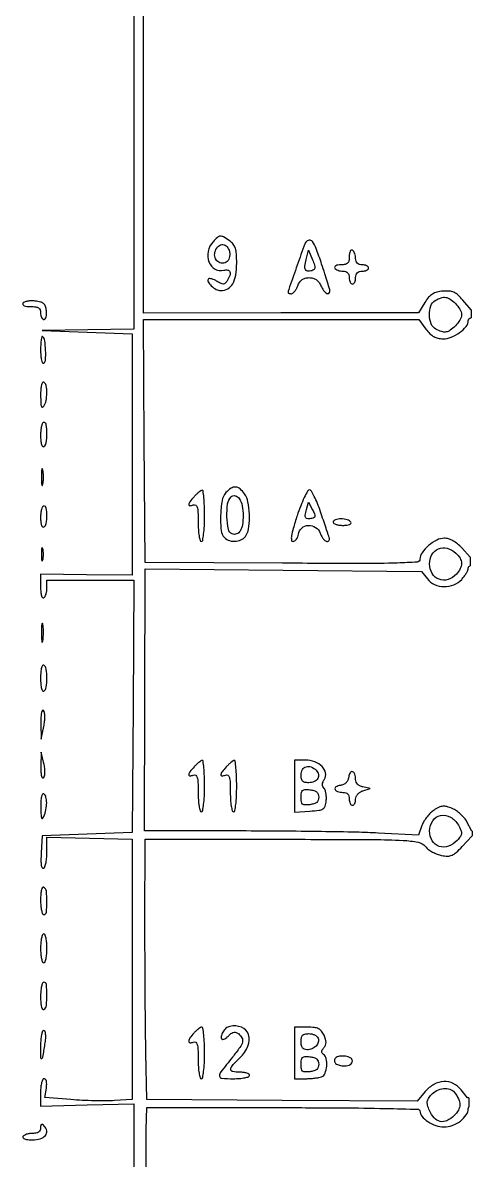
# Model space of a CAD drawing. Header units: millimetres. Extents: x 42961 to 43381, y 28224 to 28521.
# Drawn here: x 43334.64 to 43347.2, y 28327.89 to 28359.65 of the extents above; entities that cross this region are included whole.
import ezdxf

# ---------------------------------------------------------------- set-up
doc = ezdxf.new("R2010")
doc.units = ezdxf.units.MM

msp = doc.modelspace()

# ---------------------------------------------------------------- linework, layer by layer
for p, q in [((43347.164, 28351.633), (43347.172, 28351.405)), ((43347.144, 28344.732), (43347.144, 28344.489)), ((43347.192, 28337.077), (43347.199, 28336.948)), ((43347.106, 28329.629), (43347.106, 28329.381))]:
    msp.add_line(p, q)
for points in [[(43347.172, 28351.633), (43347.164, 28351.633), (43346.933, 28351.907, 0.029934), (43346.799, 28352.049, 0.083303), (43346.685, 28352.124, 0.088791), (43346.557, 28352.156, 0.037176), (43346.379, 28352.154, 0.040727), (43346.211, 28352.126, 0.078279), (43346.085, 28352.072, 0.076223), (43345.98, 28351.982, 0.036896), (43345.874, 28351.838), (43345.694, 28351.55), (43341.854, 28351.547), (43338.015, 28351.543), (43338.015, 28362.231)], [(43337.745, 28361.871), (43337.745, 28351.094), (43336.465, 28351.075), (43335.186, 28351.057), (43336.443, 28351.008), (43337.7, 28350.959), (43337.7, 28347.591), (43337.7, 28344.223), (43336.421, 28344.238), (43335.141, 28344.252), (43335.141, 28343.896, 0.02008), (43335.147, 28343.753, 0.05248), (43335.165, 28343.652, 0.110055), (43335.195, 28343.6, 0.36386), (43335.231, 28343.595, 0.130646), (43335.265, 28343.631, 0.045439), (43335.294, 28343.698, 0.041396), (43335.314, 28343.782, 0.037634), (43335.32, 28343.869), (43335.32, 28344.089), (43336.534, 28344.089), (43337.747, 28344.089), (43337.724, 28340.564), (43337.7, 28337.039), (43336.443, 28336.994), (43335.186, 28336.949), (43335.158, 28336.469, 0.011972), (43335.151, 28336.259, 0.041966), (43335.161, 28336.124, 0.102495), (43335.187, 28336.056, 0.410259), (43335.226, 28336.048, 0.176257), (43335.262, 28336.094, 0.029046), (43335.293, 28336.207, 0.028878), (43335.313, 28336.35, 0.021936), (43335.32, 28336.508), (43335.32, 28336.909), (43336.51, 28336.884), (43337.7, 28336.859), (43337.7, 28333.222), (43337.7, 28329.584), (43337.206, 28329.555, -0.014675), (43336.966, 28329.547, -0.006247), (43336.645, 28329.551, -0.006175), (43336.302, 28329.563, -0.008061), (43335.988, 28329.584), (43335.264, 28329.642), (43335.302, 28329.905, 0.031104), (43335.311, 28330.012, 0.062849), (43335.302, 28330.095, 0.0982), (43335.278, 28330.149, 0.241946), (43335.241, 28330.168, 0.282562), (43335.201, 28330.143, 0.053229), (43335.169, 28330.06, 0.041271), (43335.148, 28329.938, 0.022811), (43335.141, 28329.786), (43335.141, 28329.405), (43336.443, 28329.434), (43337.745, 28329.463), (43337.745, 28325.549)], [(43347.144, 28344.732), (43346.906, 28344.987, 0.035109), (43346.785, 28345.099, 0.043929), (43346.658, 28345.185, 0.04916), (43346.533, 28345.238, 0.076894), (43346.417, 28345.256, 0.121249), (43346.21, 28345.205, 0.056384), (43345.98, 28345.05, 0.056906), (43345.797, 28344.852, 0.16022), (43345.739, 28344.676, -0.393369), (43345.66, 28344.591, -0.010349), (43345.103, 28344.563, -0.008223), (43344.14, 28344.55, -0.000875), (43341.899, 28344.559), (43338.06, 28344.583), (43338.035, 28347.973), (43338.011, 28351.363), (43341.858, 28351.363), (43345.705, 28351.363), (43345.904, 28351.094, 0.036482), (43346.014, 28350.966, 0.069892), (43346.122, 28350.884, 0.076149), (43346.241, 28350.84, 0.051338), (43346.387, 28350.825, 0.096379), (43346.612, 28350.868, 0.061464), (43346.847, 28350.999, 0.064415), (43347.027, 28351.17, 0.172587), (43347.086, 28351.334, -0.407568), (43347.155, 28351.405, -0.00002), (43347.172, 28351.405, -0.003644)], [(43347.192, 28337.077), (43347.184, 28337.077), (43347.049, 28337.337, 0.053765), (43346.978, 28337.445, 0.034321), (43346.874, 28337.554, 0.034287), (43346.756, 28337.648, 0.052968), (43346.641, 28337.71, 0.028984), (43346.485, 28337.764, 0.089899), (43346.375, 28337.775, 0.092744), (43346.27, 28337.746, 0.032082), (43346.132, 28337.668, 0.049746), (43346.034, 28337.589, 0.030829), (43345.935, 28337.479, 0.030752), (43345.85, 28337.357, 0.047689), (43345.794, 28337.241), (43345.694, 28336.969), (43344.571, 28337.026, 0.007079), (43343.966, 28337.048, 0.001801), (43342.985, 28337.066, 0.001836), (43341.863, 28337.079, 0.001858), (43340.747, 28337.083), (43338.045, 28337.083), (43338.052, 28340.743), (43338.06, 28344.403), (43341.92, 28344.367), (43345.78, 28344.33), (43345.945, 28344.12, 0.122326), (43346.146, 28343.964, 0.101027), (43346.411, 28343.905, 0.098721), (43346.683, 28343.956, 0.110905), (43346.903, 28344.106, 0.027063), (43346.973, 28344.19, 0.028583), (43347.032, 28344.279, 0.029783), (43347.074, 28344.362, 0.102457), (43347.086, 28344.42, -0.36535), (43347.144, 28344.489, -0.000236)], [(43347.106, 28329.629), (43347.067, 28329.629), (43346.89, 28329.854, 0.112939), (43346.67, 28330.031, 0.125675), (43346.403, 28330.087, 0.117254), (43346.128, 28330.008, 0.08993), (43345.886, 28329.808), (43345.659, 28329.537), (43341.886, 28329.561), (43338.113, 28329.584), (43338.084, 28330.886, -0.002881), (43338.072, 28331.545, -0.001008), (43338.063, 28332.492, -0.001), (43338.058, 28333.534, -0.001169), (43338.057, 28334.524), (43338.06, 28336.859), (43341.895, 28336.852, -0.000661), (43344.438, 28336.844, -0.011494), (43345.265, 28336.821, -0.034897), (43345.689, 28336.77, -0.173776), (43345.891, 28336.65, 0.059424), (43345.974, 28336.571, 0.033557), (43346.091, 28336.496, 0.033016), (43346.22, 28336.435, 0.045971), (43346.343, 28336.399, 0.044827), (43346.51, 28336.382, 0.104875), (43346.633, 28336.407, 0.082682), (43346.752, 28336.483, 0.020794), (43346.917, 28336.646), (43347.199, 28336.948)], [(43338.091, 28327.316, -0.000408), (43338.089, 28328.359, -0.005128), (43338.093, 28328.753), (43338.105, 28329.36), (43341.922, 28329.36, -0.001599), (43343.58, 28329.354, -0.004282), (43344.762, 28329.337, -0.001003), (43345.697, 28329.313, -0.406171), (43345.739, 28329.27, 0.177206), (43345.794, 28329.119, 0.069825), (43345.961, 28328.97, 0.064301), (43346.184, 28328.859, 0.083583), (43346.409, 28328.821, 0.089983), (43346.642, 28328.863, 0.071858), (43346.866, 28328.986, 0.077716), (43347.03, 28329.155, 0.154884), (43347.086, 28329.331, -0.200897), (43347.106, 28329.381, -0.000324)]]:
    msp.add_lwpolyline(points, format="xyb")
for points in [[(43339.96, 28353.534, 0.133316), (43339.822, 28353.264, 0.142209), (43339.845, 28352.969, 0.173355), (43340.014, 28352.77, 0.197603), (43340.26, 28352.737, -0.105279), (43340.373, 28352.742, -0.283791), (43340.431, 28352.691, -0.17242), (43340.427, 28352.589, -0.04616), (43340.351, 28352.441, -0.058507), (43340.298, 28352.376, -0.179882), (43340.246, 28352.353, -0.129294), (43340.181, 28352.366, -0.024814), (43340.074, 28352.425, 0.028178), (43339.998, 28352.467, 0.040122), (43339.925, 28352.494, 0.045876), (43339.866, 28352.506, 0.224652), (43339.834, 28352.494, 0.33141), (43339.823, 28352.415, 0.07953), (43339.909, 28352.302, 0.067031), (43340.044, 28352.204, 0.123356), (43340.175, 28352.172, 0.129856), (43340.368, 28352.223, 0.132711), (43340.509, 28352.362, 0.092728), (43340.593, 28352.599, 0.039182), (43340.619, 28352.936, 0.016048), (43340.611, 28353.195, 0.061632), (43340.581, 28353.353, 0.092796), (43340.521, 28353.464, 0.069927), (43340.42, 28353.559, 0.019959), (43340.253, 28353.666, 0.147108), (43340.163, 28353.688, 0.168768), (43340.081, 28353.654, 0.028359)], [(43342.55, 28353.519, 0.052906), (43342.494, 28353.401, 0.001182), (43342.284, 28352.807, 0.00079), (43342.071, 28352.198, 0.083761), (43342.056, 28352.111, 0.262533), (43342.063, 28352.1, 0.059284), (43342.083, 28352.091, 0.046744), (43342.113, 28352.084, 0.030044), (43342.148, 28352.082, 0.17856), (43342.19, 28352.097, 0.048871), (43342.238, 28352.148, 0.042913), (43342.286, 28352.221, 0.033464), (43342.326, 28352.306, -0.054906), (43342.378, 28352.409, -0.092103), (43342.445, 28352.478, -0.09468), (43342.531, 28352.518, -0.06085), (43342.64, 28352.531, -0.063752), (43342.748, 28352.517, -0.085559), (43342.838, 28352.476, -0.082383), (43342.911, 28352.407, -0.054658), (43342.971, 28352.306, 0.047216), (43343.047, 28352.174, 0.099819), (43343.133, 28352.093, 0.289891), (43343.193, 28352.093, 0.255011), (43343.224, 28352.149, 0.071955), (43343.217, 28352.196, 0.001899), (43343.156, 28352.401, 0.003951), (43343.081, 28352.641, 0.002688), (43342.992, 28352.912, 0.009724), (43342.839, 28353.343, 0.067425), (43342.733, 28353.539, 0.276776), (43342.641, 28353.578, 0.223169)], [(43340.422, 28353.123, -0.07293), (43340.398, 28353.044, -0.099657), (43340.355, 28352.985, -0.102999), (43340.293, 28352.948, -0.082639), (43340.216, 28352.935, -0.166849), (43340.09, 28352.979, -0.158289), (43340.013, 28353.092, -0.134097), (43340.011, 28353.244, -0.110714), (43340.085, 28353.39, -0.187067), (43340.2, 28353.454, -0.205029), (43340.322, 28353.42, -0.151924), (43340.408, 28353.294, -0.110212)], [(43342.715, 28352.725, -0.072569), (43342.598, 28352.716, -0.267691), (43342.538, 28352.756, -0.153688), (43342.524, 28352.85, -0.023647), (43342.561, 28353.037), (43342.626, 28353.294), (43342.738, 28353.025, -0.014739), (43342.794, 28352.876, -0.102412), (43342.804, 28352.799, -0.220938), (43342.779, 28352.754, -0.101007)], [(43343.763, 28353.12, -0.043322), (43343.752, 28353.002, -0.154261), (43343.718, 28352.935, -0.154261), (43343.651, 28352.901, -0.043322), (43343.533, 28352.89, 0.035659), (43343.446, 28352.884, 0.083483), (43343.385, 28352.864, 0.1651), (43343.357, 28352.835, 0.253782), (43343.359, 28352.8, 0.111412), (43343.392, 28352.766, 0.050262), (43343.449, 28352.737, 0.046318), (43343.518, 28352.717, 0.046881), (43343.588, 28352.711, -0.077002), (43343.664, 28352.699, -0.12387), (43343.718, 28352.665, -0.121293), (43343.751, 28352.609, -0.072026), (43343.763, 28352.531, 0.048028), (43343.769, 28352.462, 0.068025), (43343.789, 28352.404, 0.088204), (43343.818, 28352.365, 0.191087), (43343.852, 28352.351, 0.191087), (43343.887, 28352.365, 0.088204), (43343.916, 28352.404, 0.068025), (43343.936, 28352.462, 0.048028), (43343.942, 28352.531, -0.072254), (43343.954, 28352.609, -0.124864), (43343.987, 28352.666, -0.124864), (43344.043, 28352.699, -0.072254), (43344.122, 28352.711, 0.048028), (43344.191, 28352.717, 0.068025), (43344.249, 28352.737, 0.088204), (43344.288, 28352.766, 0.191087), (43344.302, 28352.8, 0.191087), (43344.288, 28352.835, 0.088204), (43344.249, 28352.864, 0.068025), (43344.191, 28352.884, 0.048028), (43344.122, 28352.89, -0.072026), (43344.044, 28352.901, -0.121293), (43343.988, 28352.934, -0.12387), (43343.954, 28352.989, -0.077002), (43343.942, 28353.065, 0.046881), (43343.936, 28353.135, 0.046318), (43343.916, 28353.204, 0.050262), (43343.887, 28353.261, 0.111412), (43343.852, 28353.294, 0.253782), (43343.818, 28353.296, 0.1651), (43343.788, 28353.268, 0.083483), (43343.769, 28353.206, 0.035659)], [(43346.726, 28351.813, -0.060356), (43346.855, 28351.649, -0.136912), (43346.897, 28351.498, -0.136912), (43346.855, 28351.348, -0.060356), (43346.726, 28351.184, -0.038141), (43346.585, 28351.062, -0.119354), (43346.47, 28351.015, -0.122095), (43346.348, 28351.025, -0.040813), (43346.182, 28351.097, -0.180242), (43346.052, 28351.244, -0.086554), (43346.004, 28351.493, -0.086671), (43346.042, 28351.744, -0.18153), (43346.165, 28351.895, -0.051482), (43346.326, 28351.968, -0.117486), (43346.458, 28351.98, -0.113777), (43346.584, 28351.93, -0.04656)], [(43334.649, 28351.817, 0.266214), (43334.648, 28351.779, 0.1703), (43334.681, 28351.748, 0.075917), (43334.755, 28351.729, 0.026465), (43334.866, 28351.723, -0.029504), (43335.004, 28351.715, -0.11578), (43335.084, 28351.686, -0.167735), (43335.126, 28351.631, -0.081932), (43335.141, 28351.543, 0.051351), (43335.148, 28351.474, 0.07128), (43335.169, 28351.416, 0.09133), (43335.2, 28351.377, 0.181098), (43335.237, 28351.363, 0.24618), (43335.271, 28351.382, 0.083534), (43335.296, 28351.434, 0.059911), (43335.308, 28351.512, 0.037429), (43335.304, 28351.605, 0.050777), (43335.276, 28351.73, 0.133721), (43335.226, 28351.806, 0.117547), (43335.139, 28351.851, 0.034768), (43334.991, 28351.879, 0.032475), (43334.878, 28351.884, 0.040351), (43334.774, 28351.874, 0.044961), (43334.691, 28351.851, 0.16608)], [(43335.141, 28350.52, 0.017387), (43335.147, 28350.355, 0.039024), (43335.165, 28350.231, 0.065744), (43335.192, 28350.157, 0.433507), (43335.226, 28350.148, 0.245112), (43335.28, 28350.238, 0.023483), (43335.282, 28350.503, 0.026174), (43335.258, 28350.767, 0.162032), (43335.198, 28350.887, 0.564516), (43335.176, 28350.882, 0.036623), (43335.158, 28350.803, 0.025878), (43335.145, 28350.679, 0.012651)], [(43335.142, 28349.236, 0.009372), (43335.147, 28349.033, 0.06222), (43335.163, 28348.934, 0.369495), (43335.193, 28348.915, 0.219131), (43335.231, 28348.939, 0.095261), (43335.295, 28349.099, 0.048497), (43335.316, 28349.315, 0.047959), (43335.297, 28349.516, 0.209364), (43335.231, 28349.612, 0.409778), (43335.194, 28349.604, 0.084695), (43335.165, 28349.536, 0.042668), (43335.147, 28349.412, 0.015847)], [(43335.141, 28348.125, 0.019531), (43335.147, 28347.979, 0.051222), (43335.165, 28347.875, 0.106919), (43335.194, 28347.822, 0.369423), (43335.231, 28347.816, 0.222844), (43335.3, 28347.923, 0.035059), (43335.318, 28348.18, 0.03491), (43335.301, 28348.428, 0.373897), (43335.231, 28348.489, 0.297764), (43335.196, 28348.467, 0.042932), (43335.167, 28348.382, 0.03716), (43335.147, 28348.265, 0.02325)], [(43335.165, 28346.963, 0.008087), (43335.168, 28346.818, 0.039503), (43335.177, 28346.737, 0.611425), (43335.19, 28346.733, 0.142433), (43335.204, 28346.761, 0.029693), (43335.216, 28346.853, 0.017887), (43335.22, 28346.963, 0.017887), (43335.216, 28347.073, 0.029693), (43335.204, 28347.165, 0.142433), (43335.19, 28347.193, 0.611425), (43335.177, 28347.189, 0.039503), (43335.168, 28347.107, 0.008087)], [(43339.429, 28346.416, 0.018722), (43339.311, 28346.276, 0.14285), (43339.279, 28346.197, 0.465498), (43339.31, 28346.165, 0.073147), (43339.407, 28346.187, -0.228754), (43339.473, 28346.181, -0.193975), (43339.516, 28346.125, -0.05944), (43339.537, 28345.988, -0.008451), (43339.542, 28345.703, 0.015524), (43339.548, 28345.496, 0.025983), (43339.568, 28345.323, 0.024203), (43339.596, 28345.194, 0.339177), (43339.631, 28345.166, 0.358912), (43339.669, 28345.197, 0.01702), (43339.696, 28345.369, 0.020476), (43339.715, 28345.598, 0.010616), (43339.721, 28345.885, 0.008799), (43339.716, 28346.16, 0.014817), (43339.701, 28346.39, 0.008584), (43339.681, 28346.575, 0.408912), (43339.654, 28346.596, 0.121047), (43339.618, 28346.583, 0.020563), (43339.56, 28346.54, 0.021408), (43339.494, 28346.483, 0.017617)], [(43340.319, 28346.529, 0.143324), (43340.211, 28346.307, 0.03341), (43340.17, 28345.89, 0.032318), (43340.183, 28345.475, 0.173903), (43340.278, 28345.274, 0.125883), (43340.422, 28345.189, 0.098471), (43340.605, 28345.173, 0.101395), (43340.775, 28345.227, 0.142728), (43340.886, 28345.34, 0.094714), (43340.961, 28345.583, 0.038582), (43340.974, 28345.929, 0.03843), (43340.934, 28346.271, 0.104575), (43340.839, 28346.494, 0.062217), (43340.713, 28346.633, 0.16223), (43340.589, 28346.684, 0.16369), (43340.46, 28346.65, 0.063623)], [(43342.308, 28345.885, 0.006828), (43342.197, 28345.529, 0.032664), (43342.149, 28345.322, 0.073516), (43342.148, 28345.206, 0.375299), (43342.193, 28345.166, 0.153832), (43342.241, 28345.182, 0.081302), (43342.286, 28345.226, 0.068146), (43342.322, 28345.291, 0.055687), (43342.342, 28345.369, -0.179705), (43342.435, 28345.54, -0.169587), (43342.62, 28345.615, -0.158085), (43342.821, 28345.56, -0.15801), (43342.952, 28345.397, 0.035988), (43342.993, 28345.309, 0.045109), (43343.044, 28345.234, 0.051702), (43343.096, 28345.182, 0.170793), (43343.141, 28345.166, 0.123002), (43343.177, 28345.175, 0.148208), (43343.201, 28345.199, 0.12912), (43343.21, 28345.236, 0.083228), (43343.202, 28345.279, -0.006641), (43343.176, 28345.351, -0.00058), (43343.114, 28345.536, -0.000761), (43343.04, 28345.757, -0.000592), (43342.96, 28345.997, 0.015088), (43342.876, 28346.23, 0.022875), (43342.787, 28346.425, 0.019264), (43342.704, 28346.574, 0.261508), (43342.652, 28346.603, 0.272821), (43342.599, 28346.572, 0.014763), (43342.506, 28346.392, 0.019657), (43342.406, 28346.16, 0.012747)], [(43340.798, 28345.89, -0.036283), (43340.778, 28345.631, -0.096196), (43340.716, 28345.457, -0.170592), (43340.618, 28345.375, -0.184131), (43340.494, 28345.375, -0.260009), (43340.386, 28345.504, -0.038833), (43340.347, 28345.854, -0.040563), (43340.365, 28346.215, -0.165195), (43340.461, 28346.409, -0.262829), (43340.578, 28346.442, -0.190419), (43340.69, 28346.362, -0.095328), (43340.772, 28346.16, -0.049942)], [(43342.717, 28345.81, -0.052424), (43342.602, 28345.796, -0.265685), (43342.548, 28345.826, -0.177653), (43342.534, 28345.9, -0.02393), (43342.567, 28346.057), (43342.622, 28346.266), (43342.737, 28346.053, -0.01737), (43342.796, 28345.935, -0.127999), (43342.806, 28345.873, -0.245284), (43342.782, 28345.835, -0.076258)], [(43335.141, 28345.835, 0.023007), (43335.147, 28345.708, 0.059005), (43335.166, 28345.619, 0.125298), (43335.195, 28345.574, 0.336396), (43335.231, 28345.571, 0.213263), (43335.299, 28345.671, 0.044219), (43335.318, 28345.89, 0.045637), (43335.299, 28346.097, 0.361738), (43335.231, 28346.154, 0.280045), (43335.196, 28346.133, 0.051215), (43335.167, 28346.06, 0.04194), (43335.147, 28345.957, 0.02657)], [(43343.314, 28345.705, 0.257909), (43343.333, 28345.671, 0.061379), (43343.394, 28345.642, 0.048032), (43343.483, 28345.622, 0.031003), (43343.588, 28345.616, 0.027979), (43343.695, 28345.621, 0.069343), (43343.77, 28345.641, 0.145541), (43343.807, 28345.67, 0.297719), (43343.808, 28345.705, 0.130646), (43343.771, 28345.74, 0.045439), (43343.704, 28345.769, 0.041396), (43343.621, 28345.789, 0.037634), (43343.533, 28345.795, 0.039081), (43343.449, 28345.789, 0.058208), (43343.378, 28345.769, 0.076538), (43343.33, 28345.74, 0.222681)], [(43335.162, 28344.807, 0.011065), (43335.164, 28344.695, 0.052887), (43335.174, 28344.631, 0.542911), (43335.188, 28344.627, 0.161593), (43335.203, 28344.65, 0.039571), (43335.215, 28344.722, 0.024357), (43335.22, 28344.807, 0.024357), (43335.215, 28344.893, 0.039571), (43335.203, 28344.964, 0.161593), (43335.188, 28344.988, 0.542911), (43335.174, 28344.983, 0.052887), (43335.164, 28344.92, 0.011065)], [(43346.742, 28344.838, -0.073135), (43346.857, 28344.699, -0.129862), (43346.899, 28344.556, -0.125464), (43346.865, 28344.409, -0.065838), (43346.757, 28344.253, -0.13141), (43346.524, 28344.102, -0.170563), (43346.272, 28344.109, -0.171484), (43346.08, 28344.271, -0.132849), (43346.008, 28344.538, -0.123608), (43346.074, 28344.801, -0.17431), (43346.252, 28344.961, -0.16831), (43346.496, 28344.975, -0.114782)], [(43335.166, 28342.607, 0.006817), (43335.169, 28342.446, 0.040183), (43335.178, 28342.363, 0.720633), (43335.191, 28342.361, 0.075924), (43335.205, 28342.406, 0.022548), (43335.217, 28342.516, 0.015659), (43335.22, 28342.64, 0.015827), (43335.216, 28342.76, 0.031163), (43335.204, 28342.855, 0.248898), (43335.19, 28342.872, 0.49082), (43335.177, 28342.865, 0.030832), (43335.168, 28342.768, 0.00738)], [(43335.141, 28341.349, 0.016707), (43335.146, 28341.181, 0.044569), (43335.165, 28341.062, 0.089468), (43335.194, 28340.998, 0.400129), (43335.231, 28340.99, 0.222183), (43335.3, 28341.096, 0.035689), (43335.318, 28341.349, 0.035689), (43335.3, 28341.603, 0.222183), (43335.231, 28341.709, 0.400129), (43335.194, 28341.701, 0.089468), (43335.165, 28341.637, 0.044569), (43335.146, 28341.518, 0.016707)], [(43335.151, 28340.088), (43335.161, 28339.643), (43335.232, 28340.002, 0.023613), (43335.254, 28340.148, 0.031008), (43335.259, 28340.282, 0.032899), (43335.25, 28340.391, 0.152886), (43335.222, 28340.447, 0.472237), (43335.191, 28340.445, 0.105389), (43335.166, 28340.387, 0.040665), (43335.152, 28340.265, 0.013965)], [(43335.15, 28338.884, 0.01496), (43335.151, 28338.721, 0.049114), (43335.166, 28338.614, 0.147197), (43335.192, 28338.569, 0.407335), (43335.225, 28338.57, 0.146039), (43335.254, 28338.624, 0.043417), (43335.264, 28338.719, 0.037644), (43335.258, 28338.838, 0.026414), (43335.234, 28338.969), (43335.159, 28339.284)], [(43339.429, 28338.872, 0.018722), (43339.311, 28338.732, 0.14285), (43339.279, 28338.653, 0.465498), (43339.31, 28338.621, 0.073147), (43339.407, 28338.643, -0.228754), (43339.473, 28338.637, -0.193975), (43339.516, 28338.581, -0.05944), (43339.537, 28338.444, -0.008451), (43339.542, 28338.158, 0.015524), (43339.548, 28337.952, 0.025983), (43339.568, 28337.779, 0.024203), (43339.596, 28337.649, 0.339177), (43339.631, 28337.622, 0.358912), (43339.669, 28337.653, 0.01702), (43339.696, 28337.824, 0.020476), (43339.715, 28338.054, 0.010616), (43339.721, 28338.341, 0.008799), (43339.716, 28338.616, 0.014817), (43339.701, 28338.846, 0.008584), (43339.681, 28339.031, 0.408912), (43339.654, 28339.052, 0.121047), (43339.618, 28339.039, 0.020563), (43339.56, 28338.996, 0.021408), (43339.494, 28338.939, 0.017617)], [(43340.327, 28338.872, 0.018722), (43340.209, 28338.732, 0.14285), (43340.177, 28338.653, 0.465498), (43340.208, 28338.621, 0.073147), (43340.305, 28338.643, -0.228754), (43340.371, 28338.637, -0.193975), (43340.414, 28338.581, -0.05944), (43340.435, 28338.444, -0.008451), (43340.44, 28338.158, 0.015524), (43340.446, 28337.952, 0.025983), (43340.466, 28337.779, 0.024203), (43340.494, 28337.649, 0.339177), (43340.529, 28337.622, 0.358912), (43340.567, 28337.653, 0.01702), (43340.594, 28337.824, 0.020476), (43340.613, 28338.054, 0.010616), (43340.619, 28338.341, 0.008799), (43340.614, 28338.616, 0.014817), (43340.599, 28338.846, 0.008584), (43340.579, 28339.031, 0.408912), (43340.552, 28339.052, 0.121047), (43340.517, 28339.039, 0.020563), (43340.458, 28338.996, 0.021408), (43340.393, 28338.939, 0.017617)], [(43342.236, 28338.336), (43342.236, 28337.612), (43342.662, 28337.64, 0.013775), (43342.918, 28337.663, 0.110399), (43343.029, 28337.702, 0.177322), (43343.087, 28337.777, 0.049048), (43343.119, 28337.925, 0.035057), (43343.123, 28338.031, 0.036707), (43343.113, 28338.134, 0.039404), (43343.09, 28338.221, 0.11417), (43343.058, 28338.273, -0.102495), (43343.025, 28338.324, -0.105885), (43343.015, 28338.382, -0.084734), (43343.03, 28338.45, -0.043777), (43343.069, 28338.527, 0.193295), (43343.101, 28338.706, 0.146096), (43343.005, 28338.883, 0.110771), (43342.799, 28339.014, 0.086143), (43342.536, 28339.059), (43342.236, 28339.059)], [(43342.84, 28338.779, -0.143912), (43342.902, 28338.664, -0.190886), (43342.883, 28338.548, -0.159401), (43342.783, 28338.461, -0.09976), (43342.63, 28338.431, -0.050326), (43342.523, 28338.441, -0.152702), (43342.459, 28338.477, -0.146716), (43342.426, 28338.543, -0.045238), (43342.416, 28338.655, -0.13404), (43342.455, 28338.798, -0.190722), (43342.557, 28338.878, -0.166748), (43342.699, 28338.871, -0.102473)], [(43343.747, 28338.589, -0.070443), (43343.721, 28338.5, -0.091021), (43343.673, 28338.431, -0.091021), (43343.603, 28338.383, -0.070443), (43343.514, 28338.357, 0.093086), (43343.392, 28338.315, 0.370722), (43343.366, 28338.246, 0.238851), (43343.437, 28338.182, 0.067958), (43343.588, 28338.161, -0.077002), (43343.664, 28338.15, -0.12387), (43343.718, 28338.116, -0.121293), (43343.751, 28338.059, -0.072026), (43343.763, 28337.982, 0.048028), (43343.769, 28337.913, 0.068025), (43343.789, 28337.855, 0.088204), (43343.818, 28337.816, 0.191087), (43343.852, 28337.802, 0.181749), (43343.887, 28337.815, 0.091136), (43343.916, 28337.852, 0.071066), (43343.936, 28337.906, 0.051125), (43343.942, 28337.971, -0.103794), (43343.957, 28338.042, -0.073775), (43344, 28338.111, -0.068592), (43344.066, 28338.169, -0.067456), (43344.144, 28338.207), (43344.346, 28338.274), (43344.144, 28338.314, -0.065161), (43344.061, 28338.341, -0.086444), (43343.997, 28338.388, -0.095197), (43343.957, 28338.45, -0.098245), (43343.942, 28338.521, 0.070187), (43343.921, 28338.669, 0.243971), (43343.857, 28338.737, 0.362444), (43343.788, 28338.711, 0.093331)], [(43335.147, 28337.74, 0.006867), (43335.153, 28337.528, 0.069498), (43335.169, 28337.442, 0.556475), (43335.195, 28337.435, 0.096524), (43335.231, 28337.488, 0.049255), (43335.291, 28337.677, 0.052296), (43335.311, 28337.871, 0.059316), (43335.292, 28338.032, 0.197571), (43335.231, 28338.116, 0.411581), (43335.194, 28338.108, 0.08628), (43335.167, 28338.041, 0.042672), (43335.15, 28337.917, 0.015584)], [(43342.909, 28338.026, -0.086629), (43342.895, 28337.942, -0.132039), (43342.853, 28337.882, -0.10493), (43342.778, 28337.842, -0.041844), (43342.662, 28337.818, -0.031206), (43342.526, 28337.811, -0.174181), (43342.459, 28337.836, -0.184152), (43342.425, 28337.898, -0.035595), (43342.416, 28338.026, -0.035595), (43342.425, 28338.155, -0.184152), (43342.459, 28338.217, -0.174181), (43342.526, 28338.242, -0.031206), (43342.662, 28338.234, -0.041844), (43342.778, 28338.211, -0.10493), (43342.853, 28338.171, -0.132039), (43342.895, 28338.111, -0.086629)], [(43346.81, 28337.247, -0.02391), (43346.882, 28337.102, -0.123719), (43346.897, 28337.015, -0.134716), (43346.868, 28336.934, -0.030376), (43346.777, 28336.82, -0.120874), (43346.534, 28336.656, -0.172679), (43346.275, 28336.652, -0.180716), (43346.081, 28336.812, -0.132201), (43346.008, 28337.083, -0.148449), (43346.094, 28337.368, -0.197652), (43346.316, 28337.517, -0.18499), (43346.591, 28337.471, -0.133366)], [(43335.141, 28335.158, 0.020671), (43335.147, 28335.001, 0.033326), (43335.167, 28334.869, 0.036254), (43335.196, 28334.772, 0.312055), (43335.231, 28334.748, 0.38239), (43335.302, 28334.813, 0.027473), (43335.318, 28335.103, 0.028359), (43335.302, 28335.4, 0.22988), (43335.231, 28335.512, 0.397171), (43335.194, 28335.504, 0.091154), (43335.165, 28335.441, 0.045191), (43335.146, 28335.324, 0.016966)], [(43335.141, 28333.805, 0.020945), (43335.147, 28333.65, 0.033738), (43335.167, 28333.52, 0.036969), (43335.196, 28333.425, 0.31052), (43335.231, 28333.401, 0.31052), (43335.265, 28333.425, 0.036969), (43335.294, 28333.52, 0.033738), (43335.314, 28333.65, 0.020945), (43335.32, 28333.805, 0.020945), (43335.314, 28333.96, 0.033738), (43335.294, 28334.091, 0.036969), (43335.265, 28334.185, 0.31052), (43335.231, 28334.209, 0.31052), (43335.196, 28334.185, 0.036969), (43335.167, 28334.091, 0.033738), (43335.147, 28333.96, 0.020945)], [(43335.141, 28332.453, 0.016966), (43335.146, 28332.287, 0.045191), (43335.165, 28332.169, 0.091154), (43335.194, 28332.106, 0.397171), (43335.231, 28332.099, 0.22988), (43335.302, 28332.211, 0.028359), (43335.318, 28332.508, 0.027473), (43335.302, 28332.798, 0.38239), (43335.231, 28332.862, 0.312055), (43335.196, 28332.838, 0.036254), (43335.167, 28332.742, 0.033326), (43335.147, 28332.61, 0.020671)], [(43340.425, 28331.628, 0.128276), (43340.32, 28331.574, 0.075426), (43340.23, 28331.465, 0.084537), (43340.185, 28331.347, 0.251977), (43340.209, 28331.267, 0.276642), (43340.235, 28331.26, 0.052796), (43340.283, 28331.28, 0.042865), (43340.34, 28331.319, 0.027228), (43340.4, 28331.373, -0.037303), (43340.48, 28331.441, -0.119242), (43340.544, 28331.468, -0.1468), (43340.605, 28331.46, -0.067908), (43340.674, 28331.417, -0.095647), (43340.766, 28331.305, -0.192247), (43340.78, 28331.192, -0.090973), (43340.708, 28331.042, -0.01257), (43340.498, 28330.767, 0.0051), (43340.177, 28330.357, 0.176471), (43340.14, 28330.242, 0.381389), (43340.201, 28330.179, 0.017628), (43340.524, 28330.168, 0.018609), (43340.698, 28330.174, 0.03019), (43340.845, 28330.194, 0.030871), (43340.953, 28330.223, 0.323693), (43340.979, 28330.258, 0.254951), (43340.96, 28330.292, 0.06271), (43340.899, 28330.321, 0.048861), (43340.812, 28330.341, 0.031626), (43340.709, 28330.348, -0.0422), (43340.509, 28330.365, -0.365622), (43340.455, 28330.428, -0.188111), (43340.497, 28330.535, -0.015766), (43340.709, 28330.752, 0.102477), (43340.933, 28331.078, 0.17989), (43340.947, 28331.401, 0.226545), (43340.754, 28331.604, 0.147579)], [(43335.141, 28331.096, 0.003695), (43335.143, 28330.753, 0.498792), (43335.172, 28330.732, 0.285361), (43335.206, 28330.77, 0.003052), (43335.264, 28331.133, 0.017743), (43335.283, 28331.293, 0.041455), (43335.282, 28331.413, 0.062772), (43335.266, 28331.491, 0.319042), (43335.232, 28331.515, 0.313406), (43335.196, 28331.491, 0.035626), (43335.167, 28331.392, 0.032963), (43335.147, 28331.257, 0.02043)], [(43339.421, 28331.441, 0.028026), (43339.31, 28331.304, 0.14306), (43339.278, 28331.212, 0.416115), (43339.313, 28331.173, 0.104131), (43339.407, 28331.188, -0.228754), (43339.473, 28331.183, -0.193975), (43339.516, 28331.127, -0.05944), (43339.537, 28330.99, -0.008451), (43339.542, 28330.704, 0.015524), (43339.548, 28330.497, 0.025983), (43339.568, 28330.324, 0.024203), (43339.596, 28330.195, 0.339177), (43339.631, 28330.168, 0.358912), (43339.669, 28330.199, 0.01702), (43339.696, 28330.37, 0.020476), (43339.715, 28330.599, 0.010616), (43339.721, 28330.886, 0.009911), (43339.716, 28331.162, 0.0164), (43339.699, 28331.394, 0.01031), (43339.675, 28331.579, 0.371934), (43339.645, 28331.605, 0.130443), (43339.607, 28331.595, 0.028185), (43339.548, 28331.557, 0.027601), (43339.483, 28331.504, 0.02333)], [(43342.236, 28330.886), (43342.236, 28330.168), (43342.543, 28330.168, 0.015647), (43342.671, 28330.172, 0.014556), (43342.801, 28330.184, 0.014716), (43342.917, 28330.201, 0.046719), (43342.992, 28330.222, 0.216285), (43343.087, 28330.319, 0.068985), (43343.132, 28330.522, 0.06867), (43343.119, 28330.73, 0.20788), (43343.04, 28330.844, -0.113768), (43343.005, 28330.878, -0.159937), (43342.995, 28330.92, -0.113479), (43343.01, 28330.971, -0.042642), (43343.053, 28331.032, 0.070411), (43343.099, 28331.106, 0.098731), (43343.115, 28331.181, 0.079498), (43343.103, 28331.269, 0.032035), (43343.059, 28331.383, 0.05925), (43342.99, 28331.496, 0.115271), (43342.908, 28331.562, 0.08766), (43342.79, 28331.596, 0.024441), (43342.597, 28331.605), (43342.236, 28331.605)], [(43342.893, 28331.302, -0.16024), (43342.898, 28331.188, -0.125975), (43342.837, 28331.08, -0.107465), (43342.721, 28331.003, -0.093312), (43342.577, 28330.976, -0.095825), (43342.505, 28330.99, -0.142106), (43342.454, 28331.03, -0.111138), (43342.425, 28331.099, -0.045353), (43342.416, 28331.201, -0.045238), (43342.426, 28331.313, -0.146716), (43342.459, 28331.379, -0.152702), (43342.523, 28331.414, -0.050326), (43342.63, 28331.425, -0.053494), (43342.716, 28331.416, -0.0568), (43342.796, 28331.389, -0.063584), (43342.859, 28331.349, -0.128111)], [(43342.909, 28330.572, -0.086629), (43342.895, 28330.488, -0.132039), (43342.853, 28330.427, -0.10493), (43342.778, 28330.387, -0.041844), (43342.662, 28330.364, -0.031206), (43342.526, 28330.357, -0.174181), (43342.459, 28330.382, -0.184152), (43342.425, 28330.443, -0.035595), (43342.416, 28330.572, -0.035595), (43342.425, 28330.701, -0.184152), (43342.459, 28330.762, -0.174181), (43342.526, 28330.787, -0.031206), (43342.662, 28330.78, -0.041844), (43342.778, 28330.757, -0.10493), (43342.853, 28330.717, -0.132039), (43342.895, 28330.656, -0.086629)], [(43343.376, 28330.739, 0.209008), (43343.347, 28330.665, 0.2139), (43343.382, 28330.595, 0.11631), (43343.486, 28330.544, 0.056552), (43343.633, 28330.527, 0.049343), (43343.724, 28330.536, 0.088683), (43343.793, 28330.563, 0.117066), (43343.837, 28330.607, 0.1393), (43343.852, 28330.662, 0.276062), (43343.803, 28330.745, 0.083344), (43343.658, 28330.794, 0.075333), (43343.49, 28330.796, 0.162768)], [(43346.702, 28329.786, -0.051804), (43346.816, 28329.601, -0.117633), (43346.851, 28329.442, -0.1271), (43346.81, 28329.292, -0.065805), (43346.691, 28329.136, -0.085742), (43346.493, 28328.996, -0.164171), (43346.302, 28328.974, -0.161642), (43346.134, 28329.072, -0.082553), (43346.003, 28329.281, -0.027248), (43345.951, 28329.43, -0.100348), (43345.943, 28329.528, -0.114434), (43345.974, 28329.616, -0.040895), (43346.055, 28329.721, -0.093877), (43346.209, 28329.838, -0.090376), (43346.397, 28329.892, -0.100861), (43346.575, 28329.874, -0.153812)], [(43335.141, 28328.794, -0.107538), (43335.126, 28328.727, -0.134288), (43335.086, 28328.679, -0.104491), (43335.018, 28328.65, -0.048007), (43334.922, 28328.641, 0.037634), (43334.834, 28328.635, 0.041396), (43334.75, 28328.615, 0.045439), (43334.683, 28328.586, 0.130646), (43334.647, 28328.551, 0.338634), (43334.65, 28328.516, 0.124076), (43334.696, 28328.486, 0.058451), (43334.786, 28328.467, 0.022753), (43334.914, 28328.462, 0.0694), (43335.133, 28328.492, 0.147209), (43335.276, 28328.584, 0.22259), (43335.312, 28328.711, 0.155825), (43335.243, 28328.845, 0.036758), (43335.193, 28328.888, 0.282867), (43335.163, 28328.89, 0.251004), (43335.145, 28328.865, 0.030727)]]:
    msp.add_lwpolyline(points, format="xyb", close=True)

doc.saveas('drawing.dxf')
